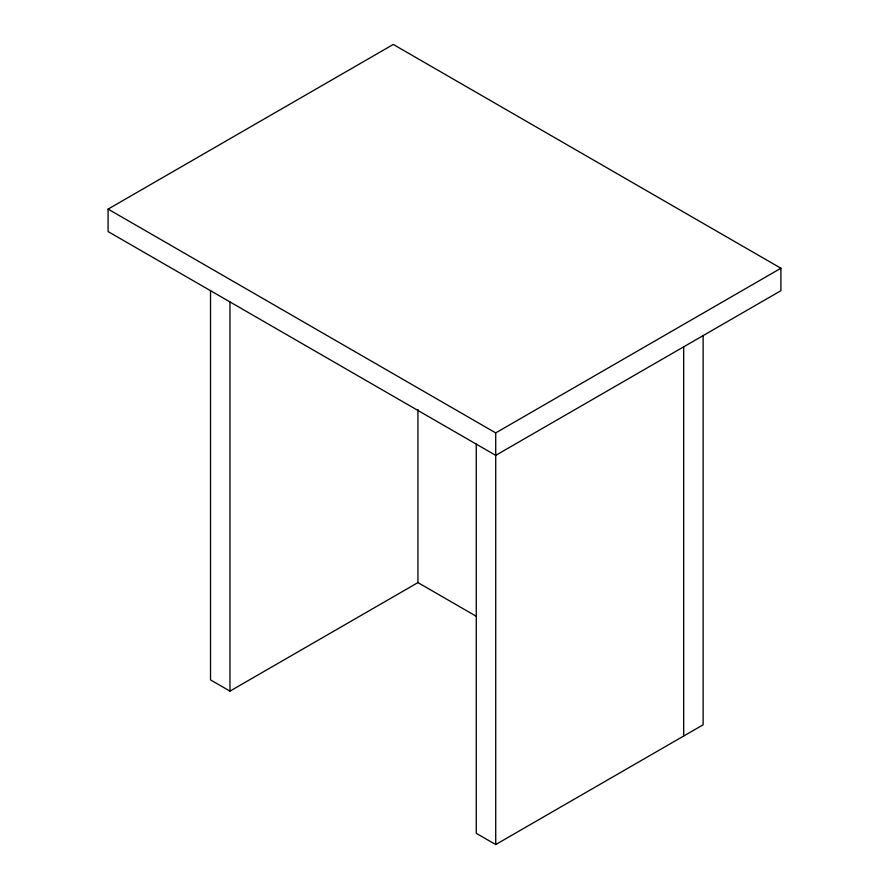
<?xml version="1.0" encoding="UTF-8"?>
<svg xmlns="http://www.w3.org/2000/svg" width="889" height="889" viewBox="0 0 889 889"><rect width="100%" height="100%" fill="white"/><g stroke="black" fill="none" stroke-linecap="round" stroke-linejoin="round"><path stroke-width="1.33" d="M108.091 209.104L393.282 44.45L780.909 268.245L780.909 290.703L495.718 455.357L108.091 231.562L108.091 209.104L495.718 432.899L780.909 268.245M210.526 290.703L210.526 679.896L229.973 691.12L417.941 582.595L417.941 409.473M476.271 444.133L476.271 833.326L495.718 844.55L703.132 724.802L703.132 335.609M417.663 582.439L476.382 616.344M683.685 346.832L683.685 736.025M495.718 432.899L495.718 844.55M229.973 301.927L229.973 691.12"/></g></svg>
